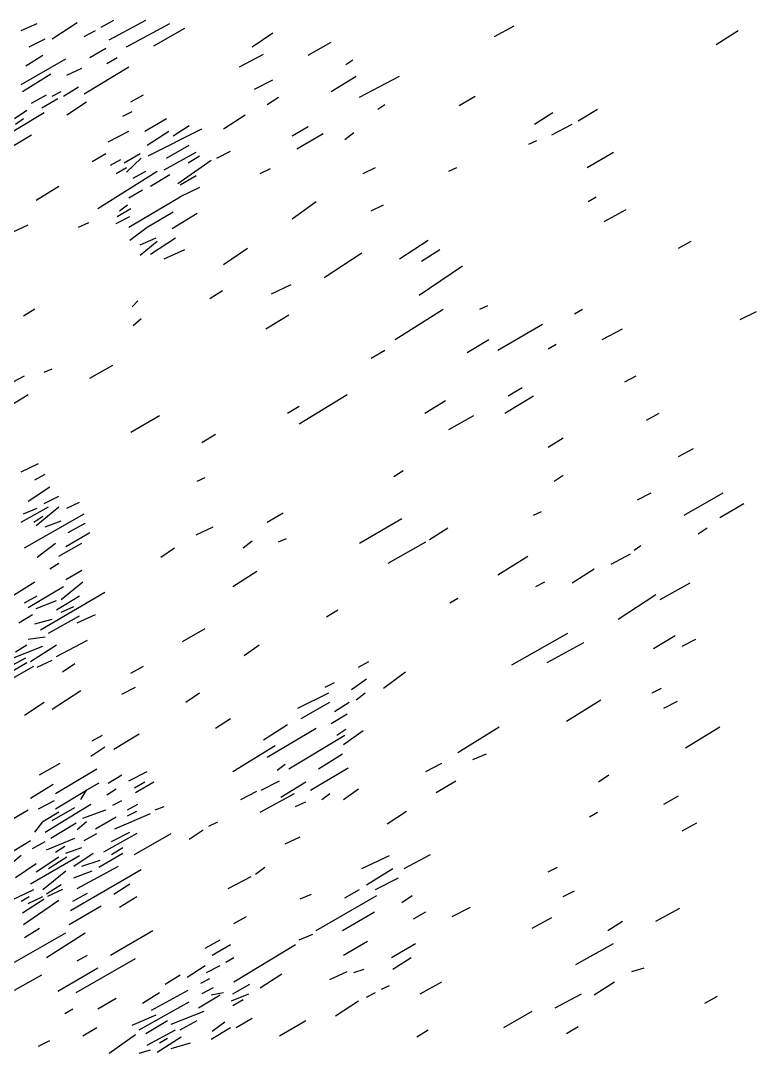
# Model space of a CAD drawing. Extents: x 0 to 599, y 0 to 600.
# Drawn here: x 212.7 to 330.4, y 0.2 to 165.4 of the extents above; entities that cross this region are included whole.
import ezdxf

# ---------------------------------------------------------------- set-up
doc = ezdxf.new("R2010")
doc.units = 0
doc.header["$MEASUREMENT"] = 0
doc.layers.add('LIMESTONE_FSET1', color=166, linetype='CONTINUOUS')

msp = doc.modelspace()

# ---------------------------------------------------------------- linework, layer by layer
at = {"layer": 'LIMESTONE_FSET1'}
for p, q in [((225.55, 164.37), (227.56, 165.49)), ((226.83, 162.31), (232.68, 165.49)), ((212.74, 163.81), (215.3, 164.93)), ((217.68, 162.5), (221.71, 165.12)), ((222.8, 162.87), (224.63, 163.81)), ((229.57, 161.19), (236.52, 164.93)), ((233.96, 161.37), (238.9, 164.18)), ((288.48, 162.87), (291.59, 164.56)), ((323.96, 161.56), (327.44, 163.81)), ((214.02, 161.19), (216.59, 162.5)), ((249.7, 161.19), (252.99, 163.43)), ((258.66, 159.88), (262.32, 161.93)), ((223.72, 159.5), (226.28, 161)), ((212.74, 155.2), (219.88, 159.31)), ((213.48, 158.19), (216.22, 159.88)), ((226.46, 158.56), (228.11, 159.5)), ((247.68, 158), (251.52, 160.06)), ((264.7, 158.38), (265.79, 159.13)), ((220.06, 156.69), (222.44, 157.82)), ((222.8, 153.7), (229.94, 158)), ((212.93, 154.07), (217.5, 156.88)), ((250.06, 154.45), (252.99, 155.94)), ((262.32, 154.07), (266.34, 156.51)), ((266.89, 153.14), (273.29, 156.51)), ((217.68, 153.32), (219.15, 154.07)), ((219.51, 153.32), (221.89, 154.82)), ((214.39, 152.2), (216.77, 153.51)), ((216.04, 151.45), (218.6, 152.95)), ((220.06, 150.33), (223.17, 152.39)), ((230.3, 152.39), (232.32, 153.51)), ((252.07, 152.01), (253.9, 153.14)), ((269.82, 151.26), (270.91, 152.01)), ((282.8, 151.83), (285.37, 153.32)), ((211.46, 147.71), (216.4, 150.7)), ((211.65, 149.77), (213.66, 151.08)), ((229.02, 150.14), (230.49, 150.89)), ((294.88, 148.83), (297.8, 150.7)), ((301.83, 149.39), (304.94, 151.26)), ((211.83, 148.83), (213.11, 149.77)), ((232.5, 147.71), (235.98, 149.77)), ((245.12, 148.08), (248.6, 150.33)), ((297.62, 147.15), (300.91, 148.83)), ((206.52, 142.46), (214.39, 147.15)), ((226.65, 146.02), (229.94, 147.71)), ((232.87, 145.46), (236.34, 147.71)), ((233.05, 143.78), (241.65, 148.08)), ((237.07, 146.96), (239.63, 148.64)), ((256.1, 146.96), (258.66, 148.46)), ((256.83, 144.9), (261.04, 147.33)), ((264.51, 146.4), (265.98, 147.52)), ((235.98, 143.4), (239.63, 145.46)), ((293.96, 145.65), (295.24, 146.21)), ((224.09, 142.84), (226.28, 144.15)), ((229.21, 142.65), (231.77, 144.15)), ((235.61, 141.53), (240.73, 144.34)), ((239.45, 142.65), (241.28, 143.78)), ((244.02, 143.4), (246.22, 144.52)), ((303.29, 141.9), (307.5, 144.34)), ((227.01, 142.28), (228.66, 143.21)), ((229.57, 141.15), (231.95, 143.4)), ((243.11, 143.03), (237.8, 139.28)), ((225, 135.35), (234.51, 141.34)), ((227.93, 140.97), (229.57, 141.9)), ((230.67, 140.22), (232.68, 141.34)), ((233.41, 138.91), (236.52, 140.78)), ((240.73, 140.59), (238.17, 139.1)), ((250.98, 140.97), (252.62, 141.72)), ((267.44, 140.97), (269.45, 141.9)), ((281.16, 141.34), (282.44, 141.9)), ((215.12, 136.66), (218.78, 138.91)), ((229.94, 137.04), (232.13, 138.35)), ((229.94, 132.36), (238.17, 137.22)), ((241.28, 138.72), (238.17, 137.22)), ((303.48, 136.47), (304.76, 137.22)), ((228.48, 134.98), (229.76, 135.91)), ((256.1, 133.67), (259.94, 136.47)), ((268.72, 134.98), (270.73, 135.91)), ((227.93, 132.92), (230.12, 134.04)), ((228.11, 134.04), (230.3, 135.35)), ((232.87, 132.36), (237.07, 134.79)), ((236.89, 132.17), (240.91, 134.6)), ((306.04, 133.29), (309.51, 135.16)), ((211.46, 131.61), (213.84, 132.73)), ((221.89, 132.36), (223.54, 133.1)), ((230.12, 130.3), (232.87, 132.36)), ((231.77, 129.55), (234.33, 130.67)), ((233.41, 128.05), (237.44, 130.67)), ((231.77, 127.86), (234.51, 130.11)), ((245.12, 126.37), (248.96, 128.99)), ((273.29, 127.3), (277.87, 130.3)), ((317.93, 128.99), (319.94, 130.11)), ((235.61, 127.3), (238.9, 128.8)), ((261.22, 124.31), (267.26, 128.24)), ((276.77, 126.93), (279.7, 128.8)), ((276.4, 121.5), (283.35, 126.18)), ((252.8, 121.68), (255.91, 123.18)), ((242.93, 120.94), (244.94, 122.25)), ((214.94, 119.25), (213.11, 118.13)), ((230.49, 119.63), (231.4, 120.56)), ((272.56, 114.38), (280.24, 119.25)), ((286.1, 119.25), (287.38, 119.81)), ((301.28, 118.5), (302.56, 119.25)), ((230.67, 116.63), (231.95, 117.75)), ((251.89, 116.07), (255.55, 118.32)), ((327.8, 117.57), (330.37, 118.88)), ((289.02, 112.7), (296.16, 116.82)), ((305.67, 114.38), (308.96, 116.07)), ((284.09, 112.32), (287.56, 114.38)), ((268.72, 111.39), (270.91, 112.7)), ((297.07, 112.89), (298.35, 113.63)), ((216.4, 109.14), (217.68, 109.7)), ((223.72, 108.21), (227.38, 110.27)), ((211.46, 107.64), (213.29, 108.58)), ((309.33, 107.64), (311.16, 108.58)), ((290.67, 105.4), (292.87, 106.71)), ((211.1, 103.9), (213.84, 105.59)), ((257.2, 100.9), (264.88, 105.59)), ((277.32, 102.59), (280.61, 104.65)), ((290.12, 102.59), (294.7, 105.4)), ((255.37, 102.59), (257.2, 103.71)), ((312.8, 101.47), (314.82, 102.59)), ((230.3, 99.59), (234.88, 102.22)), ((281.16, 99.97), (285.18, 102.22)), ((241.65, 97.91), (243.84, 99.22)), ((297.07, 97.16), (299.45, 98.66)), ((317.93, 95.66), (320.3, 96.97)), ((212.74, 93.23), (215.49, 94.54)), ((214.94, 91.92), (216.59, 92.85)), ((272.38, 92.48), (273.84, 93.42)), ((297.99, 91.73), (299.45, 92.67)), ((240.91, 91.73), (242.2, 92.29)), ((213.84, 88.55), (217.32, 90.8)), ((216.4, 88.17), (218.78, 89.3)), ((311.34, 88.74), (313.54, 89.86)), ((318.84, 86.3), (325.06, 89.86)), ((212.74, 85.18), (217.13, 87.61)), ((215.12, 84.62), (218.78, 87.61)), ((220.06, 87.43), (222.07, 88.36)), ((324.51, 85.93), (328.35, 88.17)), ((213.11, 86.49), (215.3, 87.43)), ((213.29, 81.06), (222.8, 86.49)), ((214.76, 85.18), (216.22, 86.12)), ((252.07, 85.18), (254.63, 86.68)), ((294.7, 86.3), (295.98, 86.86)), ((216.59, 84.43), (219.15, 85.37)), ((220.24, 83.49), (222.99, 84.99)), ((240.73, 83.12), (243.48, 84.43)), ((266.89, 81.81), (273.66, 85.74)), ((219.88, 81.25), (223.72, 83.49)), ((278.05, 82.37), (280.98, 84.24)), ((321.04, 83.31), (322.5, 84.24)), ((215.3, 79.56), (218.23, 81.81)), ((218.78, 79.75), (222.44, 81.81)), ((235.06, 79.56), (237.26, 81.06)), ((248.23, 81.06), (249.7, 82.18)), ((253.9, 82), (255.18, 82.56)), ((271.46, 78.63), (277.5, 82)), ((310.79, 80.69), (311.89, 81.44)), ((289.02, 76.76), (293.78, 79.75)), ((307.13, 78.44), (310.24, 80.12)), ((217.32, 77.69), (218.78, 78.63)), ((300.91, 75.44), (304.39, 77.69)), ((219.88, 76.01), (222.44, 77.5)), ((246.59, 74.88), (250.43, 77.32)), ((208.9, 71.89), (214.94, 75.63)), ((213.84, 71.51), (219.51, 74.88)), ((219.15, 72.82), (222.62, 75.63)), ((295.06, 74.88), (296.52, 75.63)), ((315, 72.82), (319.76, 75.44)), ((213.29, 72.26), (215.3, 73.39)), ((215.85, 67.96), (226.1, 73.95)), ((218.41, 71.14), (222.07, 73.39)), ((281.34, 72.26), (282.62, 73.01)), ((308.23, 69.64), (314.27, 73.57)), ((215.12, 71.33), (218.41, 72.64)), ((219.15, 70.76), (221.16, 71.7)), ((261.59, 70.02), (263.41, 71.14)), ((212.38, 69.08), (214.57, 70.39)), ((214.94, 68.89), (217.68, 69.64)), ((217.13, 67.39), (222.07, 70.2)), ((221.71, 69.08), (224.63, 70.39)), ((238.54, 66.08), (242.2, 68.14)), ((213.84, 66.46), (216.59, 66.83)), ((218.41, 63.65), (223.35, 66.27)), ((291.22, 62.34), (300.18, 67.39)), ((313.9, 64.96), (317.38, 67.02)), ((318.48, 65.34), (320.67, 66.46)), ((210.55, 63.09), (216.22, 65.34)), ((211.83, 64.4), (213.66, 65.52)), ((214.21, 62.9), (218.41, 65.52)), ((248.41, 63.84), (250.79, 65.52)), ((296.89, 62.71), (302.74, 65.9)), ((209.27, 61.22), (213.48, 63.46)), ((215.3, 61.97), (217.68, 63.09)), ((266.71, 61.97), (268.35, 62.9)), ((206.89, 58.78), (213.66, 62.71)), ((210.55, 59.72), (214.76, 62.15)), ((219.33, 61.22), (221.34, 62.53)), ((230.3, 61.03), (232.32, 62.15)), ((270.73, 58.6), (274.21, 61.22)), ((261.4, 58.78), (262.87, 59.53)), ((265.61, 58.41), (267.99, 60.09)), ((217.68, 55.23), (222.26, 58.22)), ((228.84, 57.66), (231.04, 58.78)), ((239.09, 56.35), (241.28, 57.85)), ((257.01, 55.41), (261.95, 57.85)), ((266.34, 56.72), (267.8, 57.85)), ((313.72, 57.85), (315.18, 58.6)), ((213.29, 54.29), (216.4, 56.35)), ((257.56, 53.73), (262.13, 56.35)), ((262.87, 54.85), (265.24, 56.35)), ((300, 53.35), (305.49, 56.72)), ((315.55, 55.41), (317.74, 56.54)), ((243.84, 52.23), (246.22, 53.73)), ((262.32, 52.98), (264.88, 54.48)), ((227.56, 48.86), (231.59, 51.29)), ((251.52, 50.36), (255.37, 52.79)), ((252.07, 47.55), (259.94, 52.23)), ((263.23, 51.11), (264.7, 52.04)), ((264.33, 49.61), (267.44, 51.86)), ((282.62, 48.3), (289.21, 52.42)), ((319.02, 49.05), (324.51, 52.42)), ((224.09, 50.17), (225.73, 51.11)), ((255.55, 45.68), (264.51, 51.11)), ((223.9, 47.74), (226.1, 49.24)), ((246.59, 45.3), (253.35, 49.42)), ((260.3, 45.68), (264.15, 48.11)), ((285, 47.18), (287.2, 48.11)), ((215.67, 44.74), (218.96, 46.61)), ((253.72, 45.49), (255, 46.43)), ((277.5, 45.3), (280.06, 46.61)), ((218.23, 41.75), (224.82, 45.68)), ((226.65, 43.43), (228.84, 44.74)), ((229.94, 43.81), (232.87, 45.3)), ((259.02, 42.31), (265.06, 45.87)), ((305.12, 43.62), (306.77, 44.74)), ((214.21, 41), (217.87, 43.24)), ((225.18, 43.43), (223.17, 42.31)), ((230.85, 42.68), (232.5, 43.62)), ((231.04, 41.93), (233.96, 43.62)), ((251.16, 42.31), (254.09, 43.81)), ((254.27, 41.19), (258.29, 43.62)), ((279.15, 41.93), (282.26, 43.81)), ((218.23, 39.31), (223.17, 42.31)), ((222.26, 40.81), (223.17, 42.31)), ((226.46, 41.56), (227.93, 42.5)), ((247.87, 40.81), (250.43, 42.12)), ((250.98, 38.75), (256.46, 41.75)), ((260.85, 40.81), (262.13, 41.75)), ((264.33, 40.81), (266.71, 42.5)), ((315.55, 40.06), (317.93, 41.37)), ((215.49, 39.31), (218.05, 40.62)), ((216.59, 35.57), (223.9, 40.06)), ((227.38, 39.88), (228.84, 40.62)), ((229.76, 39.13), (231.4, 40.06)), ((234.15, 39.13), (235.61, 39.69)), ((256.65, 39.69), (258.29, 40.44)), ((204.88, 33.88), (213.84, 39.13)), ((218.78, 38.75), (216.22, 37.25)), ((217.68, 37.44), (221.34, 39.5)), ((222.62, 37.82), (226.28, 39.13)), ((224.63, 36.13), (227.93, 38)), ((227.74, 36.13), (233.41, 38.56)), ((229.76, 38.19), (231.22, 38.94)), ((271.28, 36.88), (274.39, 38.94)), ((303.66, 38), (304.94, 38.75)), ((214.94, 35.57), (216.22, 37.25)), ((217.5, 34.63), (221.52, 37.07)), ((223.17, 37.25), (221.71, 35.94)), ((242.74, 36.51), (244.21, 37.25)), ((318.48, 35.76), (320.85, 37.07)), ((222.8, 34.26), (224.82, 35.38)), ((231.22, 35.38), (225.91, 32.39)), ((227.2, 34.07), (230.12, 35.57)), ((230.85, 32.01), (236.71, 35.38)), ((239.63, 34.45), (241.83, 35.94)), ((255, 33.7), (257.38, 34.82)), ((210.91, 32.2), (214.21, 34.26)), ((214.57, 32.95), (216.59, 34.07)), ((216.77, 32.76), (221.34, 34.63)), ((218.23, 32.39), (219.7, 33.32)), ((219.88, 32.2), (222.44, 33.14)), ((227.2, 32.01), (229.02, 33.14)), ((212.74, 31.83), (208.17, 28.08)), ((214.21, 27.33), (222.07, 31.83)), ((215.12, 29.2), (218.78, 31.64)), ((217.13, 29.77), (220.06, 31.64)), ((221.16, 30.14), (224.27, 32.2)), ((225.18, 29.95), (229.02, 32.2)), ((267.26, 29.77), (271.65, 31.83)), ((274.02, 29.77), (278.23, 32.01)), ((215.12, 30.51), (211.83, 28.27)), ((221.71, 26.58), (228.29, 30.14)), ((222.44, 30.14), (225.37, 31.08)), ((250.24, 28.83), (251.71, 29.95)), ((267.99, 27.15), (272.2, 29.77)), ((297.07, 29.2), (298.54, 29.95)), ((216.22, 26.4), (219.88, 29.39)), ((220.61, 23.03), (231.95, 29.58)), ((221.16, 28.27), (224.09, 29.39)), ((245.85, 26.58), (249.51, 28.46)), ((269.45, 26.4), (273.11, 28.27)), ((219.15, 27.15), (216.77, 25.65)), ((227.56, 25.65), (230.12, 27.33)), ((204.88, 21.72), (214.76, 26.4)), ((212.74, 24.52), (214.02, 25.27)), ((212.93, 22.65), (216.4, 24.9)), ((213.84, 24.15), (216.22, 25.27)), ((219.33, 26.4), (216.95, 25.27)), ((220.98, 24.52), (223.35, 25.83)), ((228.48, 23.59), (231.22, 25.27)), ((257.38, 24.9), (259.21, 25.65)), ((259.94, 19.84), (269.63, 25.46)), ((264.51, 25.09), (266.89, 26.4)), ((273.66, 24.34), (275.3, 25.46)), ((299.45, 25.27), (301.28, 26.21)), ((213.11, 20.78), (218.78, 24.71)), ((220.43, 20.78), (225.55, 23.78)), ((281.71, 22.09), (284.63, 23.59)), ((314.27, 21.34), (318.11, 23.4)), ((246.77, 20.97), (248.78, 22.09)), ((264.15, 19.84), (269.27, 22.84)), ((275.49, 21.72), (277.5, 22.84)), ((294.51, 20.22), (297.62, 21.9)), ((213.29, 18.72), (215.67, 20.22)), ((227.01, 15.91), (233.78, 19.84)), ((306.59, 19.84), (308.96, 21.34)), ((211.65, 14.79), (219.88, 19.47)), ((216.77, 15.54), (222.99, 19.47)), ((242.2, 17.04), (244.57, 18.35)), ((257.2, 18.35), (259.39, 19.28)), ((243.29, 15.91), (246.22, 17.6)), ((246.77, 11.61), (256.65, 17.6)), ((264.33, 15.91), (268.17, 18.16)), ((272.01, 15.54), (275.85, 17.78)), ((301.46, 14.41), (307.5, 17.78)), ((221.52, 9.92), (231.04, 15.35)), ((221.71, 14.98), (223.35, 15.91)), ((245.49, 14.79), (246.77, 15.54)), ((272.2, 13.67), (275.12, 15.54)), ((218.6, 10.11), (225, 13.85)), ((239.27, 12.36), (242.2, 14.23)), ((242.38, 13.1), (244.57, 14.23)), ((262.13, 11.98), (264.88, 13.29)), ((265.98, 13.1), (267.62, 13.67)), ((310.43, 13.29), (312.44, 13.85)), ((211.65, 10.3), (216.04, 12.73)), ((235.79, 11.23), (238.17, 12.73)), ((241.46, 11.42), (242.93, 12.17)), ((250.98, 10.67), (254.45, 12.92)), ((276.59, 9.73), (280.06, 11.61)), ((304.39, 9.55), (307.68, 11.61)), ((232.13, 8.24), (234.88, 9.92)), ((233.6, 7.11), (239.45, 10.3)), ((243.48, 10.67), (241.65, 9.73)), ((243.11, 9.55), (245.12, 9.92)), ((246.59, 9.73), (249.33, 11.23)), ((267.99, 9.17), (269.45, 9.92)), ((270.37, 10.48), (271.65, 11.05)), ((225, 7.3), (227.93, 8.99)), ((231.59, 3.93), (239.63, 8.42)), ((241.1, 7.49), (244.57, 9.55)), ((246.4, 8.61), (249.15, 9.73)), ((246.59, 7.86), (248.23, 8.8)), ((263.05, 6.18), (266.71, 8.61)), ((298.17, 7.49), (302.38, 9.73)), ((322.13, 8.24), (324.15, 9.36)), ((219.7, 6.55), (220.98, 7.3)), ((236.71, 4.87), (242.01, 6.93)), ((289.94, 4.31), (294.51, 6.93)), ((230.49, 4.68), (234.33, 6.37)), ((232.68, 3.37), (236.16, 5.43)), ((238.17, 3.93), (240.91, 5.43)), ((243.29, 3.74), (245.3, 5.24)), ((247.13, 4.31), (249.7, 5.8)), ((254.09, 3), (258.29, 5.43)), ((222.62, 3), (224.82, 4.31)), ((232.87, 1.5), (237.44, 3.93)), ((243.11, 2.43), (246.22, 4.31)), ((276.04, 2.81), (277.87, 3.93)), ((300, 3.37), (301.83, 4.49)), ((215.49, 1.31), (217.32, 2.25)), ((226.83, 0.19), (231.04, 3.18)), ((234.51, 0.37), (238.35, 2.81)), ((234.88, 1.87), (236.16, 2.62)), ((236.71, 0.94), (239.82, 1.87)), ((231.59, 0.19), (233.41, 0.75))]:
    msp.add_line(p, q, dxfattribs=at)

doc.saveas('drawing.dxf')
